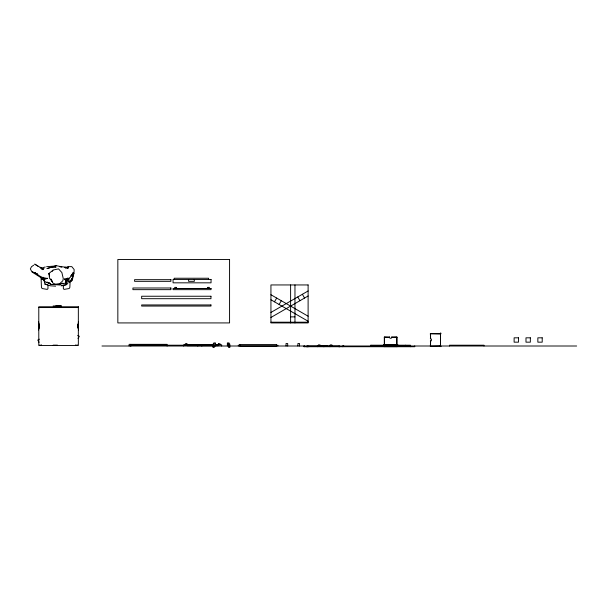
<?xml version="1.0" encoding="UTF-8"?>
<svg xmlns="http://www.w3.org/2000/svg" width="607" height="607" viewBox="0 0 607 607"><rect width="100%" height="100%" fill="white"/><g stroke="black" fill="none" stroke-linecap="round" stroke-linejoin="round"><path stroke-width="0.91" d="M290.609 322.924L290.609 284.949M384.466 344.48L384.466 345.208M38.711 326.111L38.704 325.398L38.969 326.475L38.962 325.428L38.719 326.391M38.962 326.49L38.833 325.83M38.909 326.323L38.977 325.929M78.341 325.838C78.629 324.821 78.151 327.742 78.295 325.83M78.432 325.86L78.432 326.437L78.174 325.58M38.765 326.725L38.666 327.697L38.757 324.707M78.182 326.247L78.288 325.405L78.341 325.974M78.197 325.656L78.273 326.065L78.235 325.58M78.371 327.272L78.462 327.697L78.364 326.725M78.371 324.669L78.386 324.191M78.485 324.479L78.485 327.514M78.166 326.475L78.326 326.331M78.394 324.669L78.409 324.388M38.848 325.701L38.977 325.784M63.303 285.184L63.356 288.697L64.069 289.41L69.175 288.53L69.851 287.407L70.146 280.487M72.863 275.798L72.696 278.659L71.558 281.049L69.873 281.094L69.623 282.043L67.681 280.836L68.887 278.507M38.749 324.404L38.681 324.707M38.734 324.214L38.765 325.177M71.421 278.985L72.612 277.627L72.749 275.904M78.364 325.177L78.386 324.404M66.133 278.78L65.715 283.112L59.706 284.137L62.809 283.097M38.727 324.244L38.734 325.147M78.364 327.659L78.402 327.272M78.394 327.477L78.402 327.659M71.125 276.056L73.242 272.566L70.23 277.407L67.643 278.81L65.177 278.977L65.996 280.866L65.715 283.112L66.762 278.643M396.963 346.005L396.963 337.006L391.788 337.226L396.963 337.234M67.506 277.998L66.224 284.243L61.087 285.882M72.612 277.627L73.986 273.241L74.16 269.554L71.778 266.625L68.348 266.625L67.233 268.264M72.157 279.258L71.558 281.049L72.089 279.326M69.623 282.043L69.873 281.094L70.093 282.05L68.53 281.299M68.196 281.314C68.424 284.812 64.312 286.2 61.474 285.54M71.565 278.583L71.156 279.994L71.747 278.583M68.978 278.605L68.538 280.002L68.895 279.22M45.305 278.173L44.789 279.19L47.634 278.332C42.627 278.681 38.507 275.297 34.652 272.566L37.816 274.326L32.391 271.913L34.69 272.93M78.037 338.569L79.342 336.308L77.711 335.368M274.493 301.816L276.671 298.052M279.106 304.486L281.284 300.715M52.27 271.352L52.908 270.244M67.423 268.044L68.204 266.693L67.506 267.824M67.506 267.907L68.348 266.625M306.353 346.718L306.747 346.24L339.662 346.24L339.662 346.718M73.91 273.575L71.884 275.828M69.744 281.549L70.275 281.124M33.711 265.176L31.503 266.701L30.35 268.931L31.974 271.966L43.689 279.379L42.763 278.438M39.372 339.161L37.786 340.079L39.091 342.34M270.934 312.438L308.113 290.973M270.934 317.461L308.113 295.996M67.643 278.81L65.753 279.744L64.456 278.886L65.996 280.866M42.202 269.25L44.061 268.56M55.958 267.52L52.278 266.974L46.936 268.605L56.216 265.646L61.823 266.852L59.668 266.64L65.306 267.072L65.844 268.211M41.367 268.127L45.214 266.997M50.427 267.619L56.216 265.957L46.618 266.678M440.067 345.998L430.333 346.233L430.636 341.051M176.303 287.665L176.425 288.416M207.791 287.665L207.67 288.416M55.897 305.761L61.231 305.761M53.128 305.974L61.148 305.981M56.519 306.163L60.609 306.118M56.61 306.209L60.525 306.209M55.791 306.391L61.337 306.391L61.315 307.036M38.787 307.559L78.341 307.559M290.609 316.877L294.964 316.877M38.689 321.915L38.689 329.988M78.379 321.915L78.44 329.988M270.934 322.203L308.113 322.203M38.81 324.897L39.227 324.897M77.908 324.897L78.318 324.897M38.81 324.988L39.463 324.988M77.908 324.988L78.318 324.988M78.394 325.147L78.136 326.725M38.818 325.17L39.227 325.17M38.734 326.748L39.227 326.725M38.81 326.915L39.463 326.915M77.908 326.915L78.318 326.915M38.81 327.006L39.227 327.006M77.908 327.006L78.318 327.006M384.307 337.234L389.482 337.226L384.307 337.006L384.307 346.005M384.542 337.424L389.489 337.484L389.451 337.006M396.728 337.424L391.788 337.424L391.826 337.006M186.933 344.002L186.933 344.753M218.421 344.002L218.421 344.753M215.462 344.101L213.011 344.101L213.011 347.507L214.195 347.507L214.195 346.005M227.367 344.101L229.818 344.101L229.818 347.507L228.634 347.507L228.71 344.101M396.803 344.564L383.753 344.564L383.753 345.353M213.452 344.7L187.206 344.814M215.326 344.7L218.141 344.814M213.785 344.814L183.686 344.814L183.686 346.005M215.318 344.897L221.661 344.814L221.661 346.005M383.753 344.799L396.803 344.799M53.128 345.148L57.475 345.148M240.19 345.208L238.308 345.208L238.308 346.005M370.862 345.208L370.862 346.005L370.854 345.208L410.415 345.208L410.408 346.005M373.707 345.527L406.614 345.527M187.055 345.687L218.3 345.687M101.976 346.005L576.65 346.005M319.578 346.165L327.803 346.165M307.855 346.362L339.579 346.362M70.936 275.593L71.74 275.608M55.616 286.17L50.244 285.783L44.994 284.182L43.446 277.285M43.135 279.023L41.375 278.856L43.75 279.637M47.604 284.508L44.994 284.182L45.571 284.319M440.067 333.812L430.333 333.577L430.636 338.759M64.517 267.528L68.325 268.279M65.859 267.027L68.196 267.558M48.272 282.422L50.464 283.56L44.584 281.785L44.212 278.127M270.934 294.736L308.113 316.209M270.934 299.767L308.113 321.232M43.552 269.402L34.69 264.106L38.484 266.549M42.3 269.06L40.145 267.262L42.482 269.683M44.842 281.549L41.693 277.589M40.616 276.951L41.359 277.991M41.891 277.938L44.789 281.36L41.936 277.581M302.377 294.281L304.555 298.052M297.764 296.944L299.941 300.715M43.15 278.917L44.136 280.958M49.599 275.935L49 273.4L53.272 269.986L58.545 268.893L61.868 272.551L63.287 278.674L62.832 280.798L59.767 283.583L55.662 284.182L53.052 283.219L50.905 279.03L52.414 281.921L49.471 278.127L49 273.4L49.167 274.318M48.006 285.184L47.953 288.697L47.24 289.41L42.133 288.53L41.458 287.407L41.079 277.945M483.984 346.005L483.984 345.208L449.491 345.208L449.491 346.005M440.932 345.998L440.932 346.627L439.825 346.233M440.545 333.812L440.545 345.998M440.507 333.182L440.507 346.627M440.348 333.182L440.348 333.812M440.348 345.998L440.348 346.627M439.825 333.577L440.932 333.182L440.932 333.812L430.568 333.812L430.568 338.752M430.568 341.058L430.568 345.998M414.733 345.922L414.733 346.718L343.774 346.718L343.774 345.922M410.711 345.922L410.711 346.718M406.455 345.527L374.815 345.527M405.666 345.208L405.749 345.649M397.76 345.208L397.76 344.48L383.518 344.48L383.518 345.208M397.357 346.005L397.357 346.635L383.912 346.635L383.912 346.005M396.803 344.48L396.803 345.353M396.728 337.226L396.728 345.125M396.728 346.005L396.728 346.635M384.542 337.226L384.542 345.125M384.542 346.005L384.542 346.635M384.231 344.48L384.231 345.208M343.456 345.922L343.456 346.718L303.895 346.718L303.902 345.922M342.515 345.922L342.515 346.718M339.503 346.24L339.579 346.718M339.305 346.24L339.305 346.718M338.516 346.24L338.516 346.718M331.892 346.005L331.892 344.897L330.231 344.897L330.231 346.005M330.011 345.922L330.011 346.718M324.077 346.24L324.077 346.718M323.281 346.24L323.281 346.718M320.026 346.005L320.026 344.897L318.364 344.897L318.364 346.005M317.355 345.922L317.355 346.718M308.849 346.24L308.849 346.718M308.053 346.24L308.053 346.718M307.855 346.24L307.855 346.718M307.703 346.24L307.703 346.718M307.301 346.24L307.301 346.718M306.747 346.24L306.747 346.718M304.547 345.922L304.547 346.718M299.562 346.005L299.562 343.547L297.9 343.547L297.9 346.005M294.964 284.949L294.964 322.924M287.695 346.005L287.695 343.547L286.034 343.547L286.034 346.005M277.862 345.208L277.862 346.005M229.029 344.101L229.029 342.917L227.367 342.917L227.367 346.005M220 344.814L220 343.706L218.421 343.706L218.421 344.814M215.462 346.005L215.462 342.917L213.801 342.917L213.801 344.101M209.377 288.477L209.377 287.369L207.791 287.369L207.791 288.477M208.58 279.432L208.58 278.241L174.171 278.241L174.171 279.432M207.518 288.477L176.584 288.477M201.835 346.005L201.835 345.208L130.869 345.208L130.869 346.005M197.814 345.208L197.814 346.005M194.316 279.432L194.316 281.329L188.595 281.329L188.595 279.432M186.933 344.814L186.933 343.706L185.347 343.706L185.347 344.814M176.303 288.477L176.303 287.369L174.725 287.369L174.725 288.477M167.1 346.005L167.1 344.344L129.132 344.344L129.132 346.005M130.793 344.344L130.793 346.005M78.204 323.918L78.22 324.988M78.204 327.31L78.204 328.228M78.022 323.918L78.098 327.006M78.022 327.31L78.022 328.228M77.157 344.738L77.157 345.527M75.814 344.738L75.814 345.527M61.178 306.391L61.178 307.036M61.049 306.391L61.041 307.036M60.981 306.391L60.912 307.036L60.852 306.391M60.746 306.391L60.746 307.036M60.639 306.391L60.639 307.036M60.51 307.036L60.427 306.391L60.298 307.036M60.237 307.036L60.154 306.391L60.101 307.036M60.017 306.391L59.934 307.036M59.881 307.036L59.782 306.391L59.729 307.036M59.562 306.391L59.615 307.036M59.403 306.391L59.448 307.036M59.107 306.391L59.084 307.036M58.925 306.391L58.909 307.036M58.727 306.391L58.742 307.036M58.568 305.943L58.545 307.036M58.386 306.391L58.401 307.036M58.226 306.391L58.204 307.036M58.029 306.391L58.044 307.036M57.68 306.391L57.733 307.036M57.566 306.391L57.513 307.036M57.399 306.391L57.399 307.036L57.248 306.391M57.119 306.391L57.164 307.036M57.035 306.391L57.035 307.036L56.891 306.391M56.83 306.391L56.747 307.036L56.701 306.391M56.603 306.391L56.595 307.036M56.383 306.391L56.383 307.036M56.269 307.036L56.284 306.391L56.155 307.036M56.026 306.391L56.094 307.036M55.973 306.391L55.973 307.036M55.836 306.391L55.814 307.036M41.322 344.738L41.322 345.527M39.971 344.738L39.971 345.527M39.106 323.918L39.03 327.006M39.106 327.31L39.106 328.228M38.931 323.918L38.916 324.988M39.007 325.17L38.992 326.725M38.931 327.31L38.931 328.228M430.333 338.714A1.184 1.184 0 0 1 431.516 339.905A1.184 1.184 0 0 1 430.333 341.088M391.826 337.204A1.184 1.093 0 0 1 390.635 338.296A1.184 1.093 0 0 1 389.451 337.204M60.268 284.804L50.942 284.478L46.883 282.065L51.284 284.425L60.268 284.804M229.567 259.493L117.841 259.493L117.841 322.924L229.567 322.924L229.567 259.493M211.039 279.432L173.063 279.432L173.063 282.832L211.039 282.832L211.039 279.432M170.901 279.668L134.587 279.668L134.587 281.329L170.901 281.329L170.901 279.668M308.113 284.949L270.934 284.949L270.934 322.924L308.113 322.924L308.113 284.949M170.901 287.999L132.925 287.999L132.925 289.66L170.901 289.66L170.901 287.999M211.039 288.477L173.063 288.477L173.063 289.66L211.039 289.66L211.039 288.477M210.955 296.246L141.659 296.246L141.659 298.697L210.955 298.697L210.955 296.246M210.955 304.949L141.659 304.949L141.659 306.057L210.955 306.057L210.955 304.949M78.341 306.763L38.787 306.763L38.787 345.527L78.341 345.527L78.341 306.763M518.477 337.818L514.121 337.818L514.121 342.166L518.477 342.166L518.477 337.818M530.343 337.818L525.988 337.818L525.988 342.166L530.343 342.166L530.343 337.818M542.21 337.818L537.855 337.818L537.855 342.166L542.21 342.166L542.21 337.818M276.678 344.579L239.492 344.579L239.492 346.081L276.678 346.081L276.678 344.579M59.266 307.036L59.266 306.391L59.251 307.036M57.885 307.036L57.885 306.391L57.832 307.036"/></g></svg>
